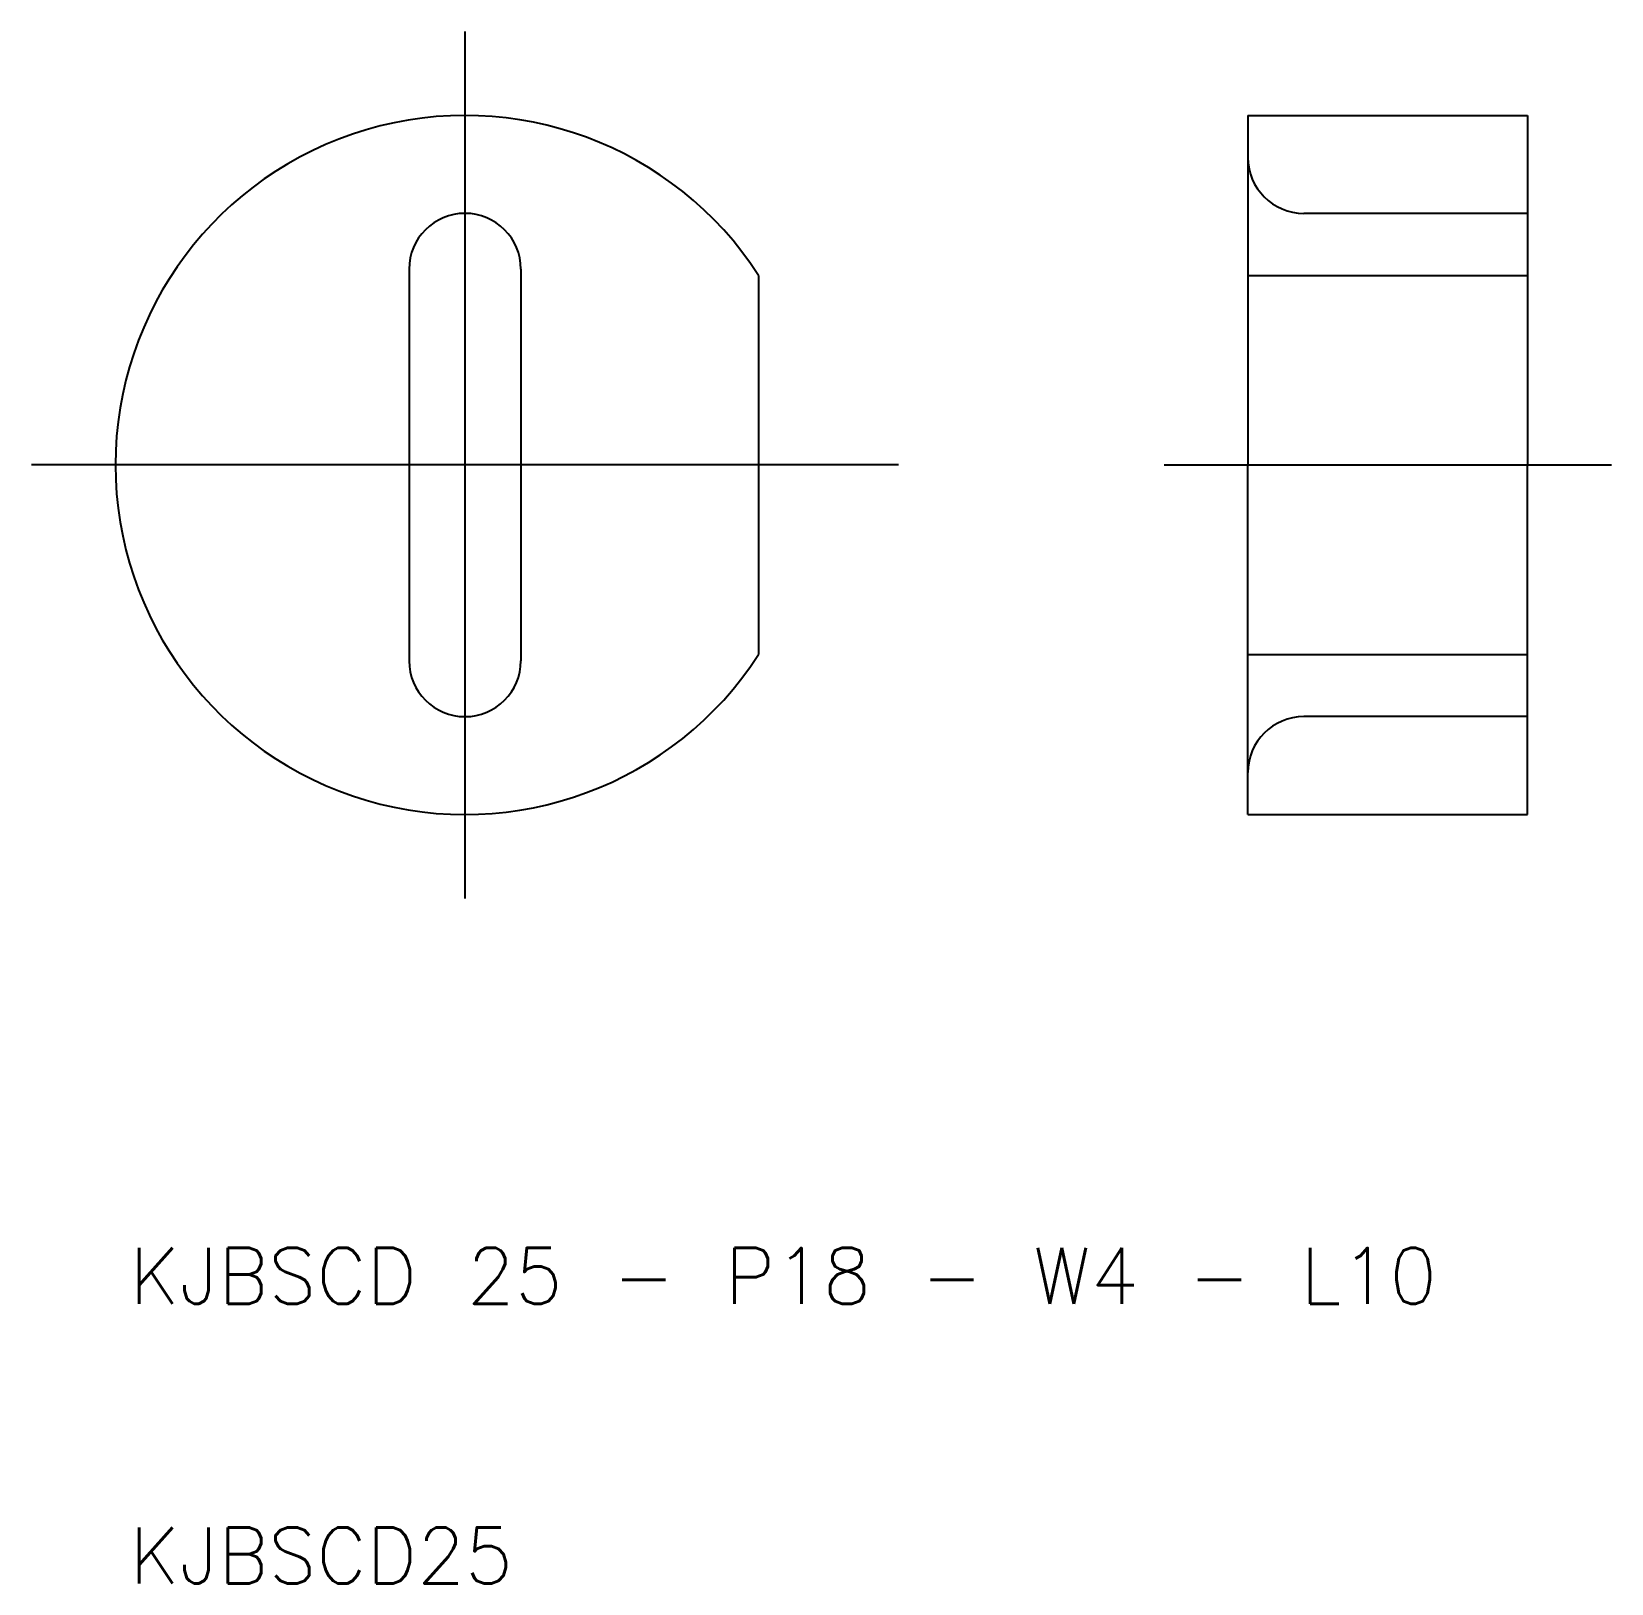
# Model space of a CAD drawing. Extents: x 6.5 to 63, y 10 to 65.5.
import ezdxf

# ---------------------------------------------------------------- set-up
doc = ezdxf.new("R2010")
doc.units = 0
doc.linetypes.add('CENTER', pattern=[50.8, 31.75, -6.35, 6.35, -6.35])
doc.linetypes.add('DASHED', pattern=[19.05, 12.7, -6.35])
doc.layers.get('0').update_dxf_attribs({"linetype": 'CONTINUOUS'})
doc.layers.add('CENTER', color=1, linetype='CENTER')
doc.styles.get("Standard").update_dxf_attribs({"font": 'txt.shx'})

msp = doc.modelspace()

# ---------------------------------------------------------------- linework, layer by layer
at = {"color": 7, "linetype": 'CONTINUOUS'}
for p, q in [((50, 62.5), (60, 62.5)), ((50, 62.5), (50, 50)), ((60, 62.5), (60, 50)), ((20, 57), (20, 43)), ((24, 57), (24, 43)), ((32.5, 56.782), (32.5, 43.218)), ((50, 56.782), (60, 56.782)), ((50, 37.5), (50, 50)), ((60, 37.5), (60, 50)), ((50, 43.218), (60, 43.218)), ((50, 37.5), (60, 37.5))]:
    msp.add_line(p, q, dxfattribs=at)
at = {"color": 3, "linetype": 'DASHED'}
for p, q in [((60, 59), (52, 59)), ((60, 41), (52, 41))]:
    msp.add_line(p, q, dxfattribs=at)
at = {"color": 7, "linetype": 'CONTINUOUS'}
for centre, radius, start, end in [((22, 50), 12.5, 32.8599, 327.1401), ((22, 57), 2, 0, 180), ((22, 43), 2, 180, 0)]:
    msp.add_arc(centre, radius, start, end, dxfattribs=at)
at = {"color": 3, "linetype": 'DASHED'}
for centre, start, end in [((52, 61), 180, 270), ((52, 39), 90, 180)]:
    msp.add_arc(centre, 2, start, end, dxfattribs=at)
at = {"layer": 'CENTER'}
for p, q in [((22, 65.5), (22, 34.5)), ((37.5, 50), (6.5, 50)), ((47, 50), (63, 50))]:
    msp.add_line(p, q, dxfattribs=at)

# ---------------------------------------------------------------- texts
at = {"color": 7, "linetype": 'CONTINUOUS'}
for s, p in [('KJBSCD 25 - P18 - W4 - L10', (10, 20)), ('KJBSCD25', (10, 10))]:
    msp.add_text(s, height=2, dxfattribs=at).set_placement(p)

doc.saveas('drawing.dxf')
